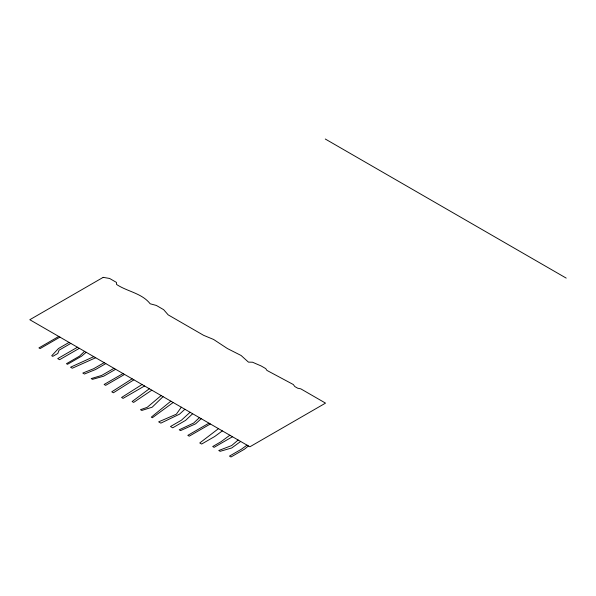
<?xml version="1.0" encoding="UTF-8"?>
<svg xmlns="http://www.w3.org/2000/svg" width="596" height="596" viewBox="0 0 596 596"><rect width="100%" height="100%" fill="white"/><g stroke="black" fill="none" stroke-linecap="round" stroke-linejoin="round"><path stroke-width="0.89" d="M181.326 407.202L176.319 414.205L158.648 421.856L160.853 423.13L179.5 414.183L184.887 409.258M163.051 396.653L152.174 407.187L141.811 410.443L140.492 409.683L147.175 407.351L161.151 395.558M84.558 351.335L79.484 356.177L66.447 363.702L67.504 364.312L81.481 356.244L86.211 352.296M192.635 413.736L185.609 420.366L172.721 427.809L170.493 426.52L181.415 420.217L190.094 412.268M199.392 417.632L193.678 423.033L179.225 429.798L180.588 430.588L195.652 423.801L201.21 418.683M238.154 440.012L231.635 445.57L218.762 450.502L220.17 451.314L231.747 447.961L240.665 441.465M170.858 401.16L151.317 417.14L152.367 417.751L173.168 402.494M248.45 445.957L244.382 449.257L230.995 456.99L229.467 456.104L241.335 449.257L247.005 445.123M218.479 428.651L199.764 442.97L201.649 444.05L214.702 436.51L222.353 430.893M149.35 388.741L132.126 401.54L133.646 402.419L151.816 390.164M229.862 435.222L220.93 441.785L212.712 446.531L214.12 447.343L232.485 436.741M132.133 378.803L111.765 391.833L113.411 392.779L133.891 379.823M142.049 384.532L121.569 397.487L123.096 398.366L144.56 385.977M58.773 336.449L38.926 347.908L40.103 348.585L59.95 337.127M69.069 342.395L58.505 348.496L51.71 355.752L52.768 356.363L57.819 353.45L59.086 350.172L70.812 343.4M77.45 347.237L57.723 358.628L59.6 359.708L79.335 348.317M104.158 362.651L93.706 368.686L82.799 373.066L84.453 374.027L95.598 369.505L105.812 363.605M113.985 368.328L101.655 375.443L91.195 378.594L92.492 379.339L103.689 376.195L115.654 369.289M123.037 373.55L104.129 384.472L105.656 385.351L124.564 374.437M208.958 423.16L187.814 435.363L189.23 436.175L210.366 423.972M93.766 356.654L70.537 367.21L72.302 368.231L95.673 357.749M325.267 139.01L566.2 278.108M103.197 277.349L29.8 319.724L249.888 446.791L325.528 403.12L300.779 388.838L297.702 388.22L294.804 386.543L293.299 384.517L266.896 370.392L265.727 368.596L261.167 365.966L252.525 362.219L248.443 362.122L241.112 355.499L227.396 348.541L213.614 339.474L203.631 335.332L168.161 314.852L163.662 309.674L156.338 305.443L150.17 303.781C141.788 293.083 127.291 291.638 116.555 284.441L116.481 282.43L109.604 278.466L103.197 277.349"/></g></svg>
